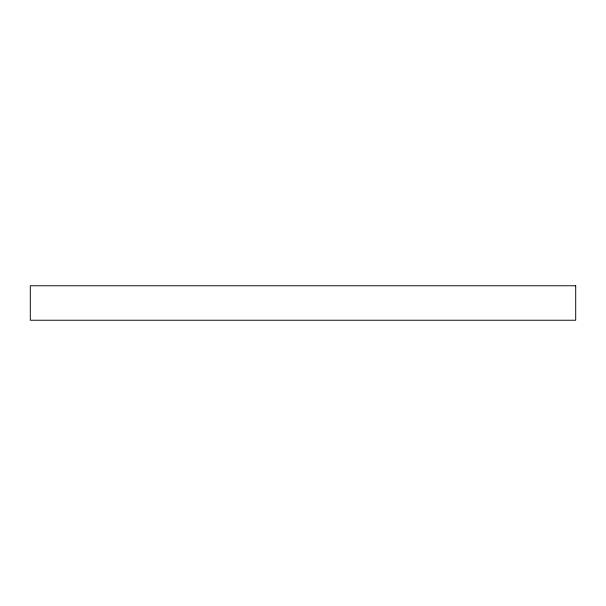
<?xml version="1.0" encoding="UTF-8"?>
<svg xmlns="http://www.w3.org/2000/svg" width="606" height="606" viewBox="0 0 606 606"><rect width="100%" height="100%" fill="white"/><g stroke="black" fill="none" stroke-linecap="round" stroke-linejoin="round"><path stroke-width="0.91" d="M575.7 285.759L30.3 285.759L30.3 320.241L575.7 320.241L575.7 285.759"/></g></svg>
